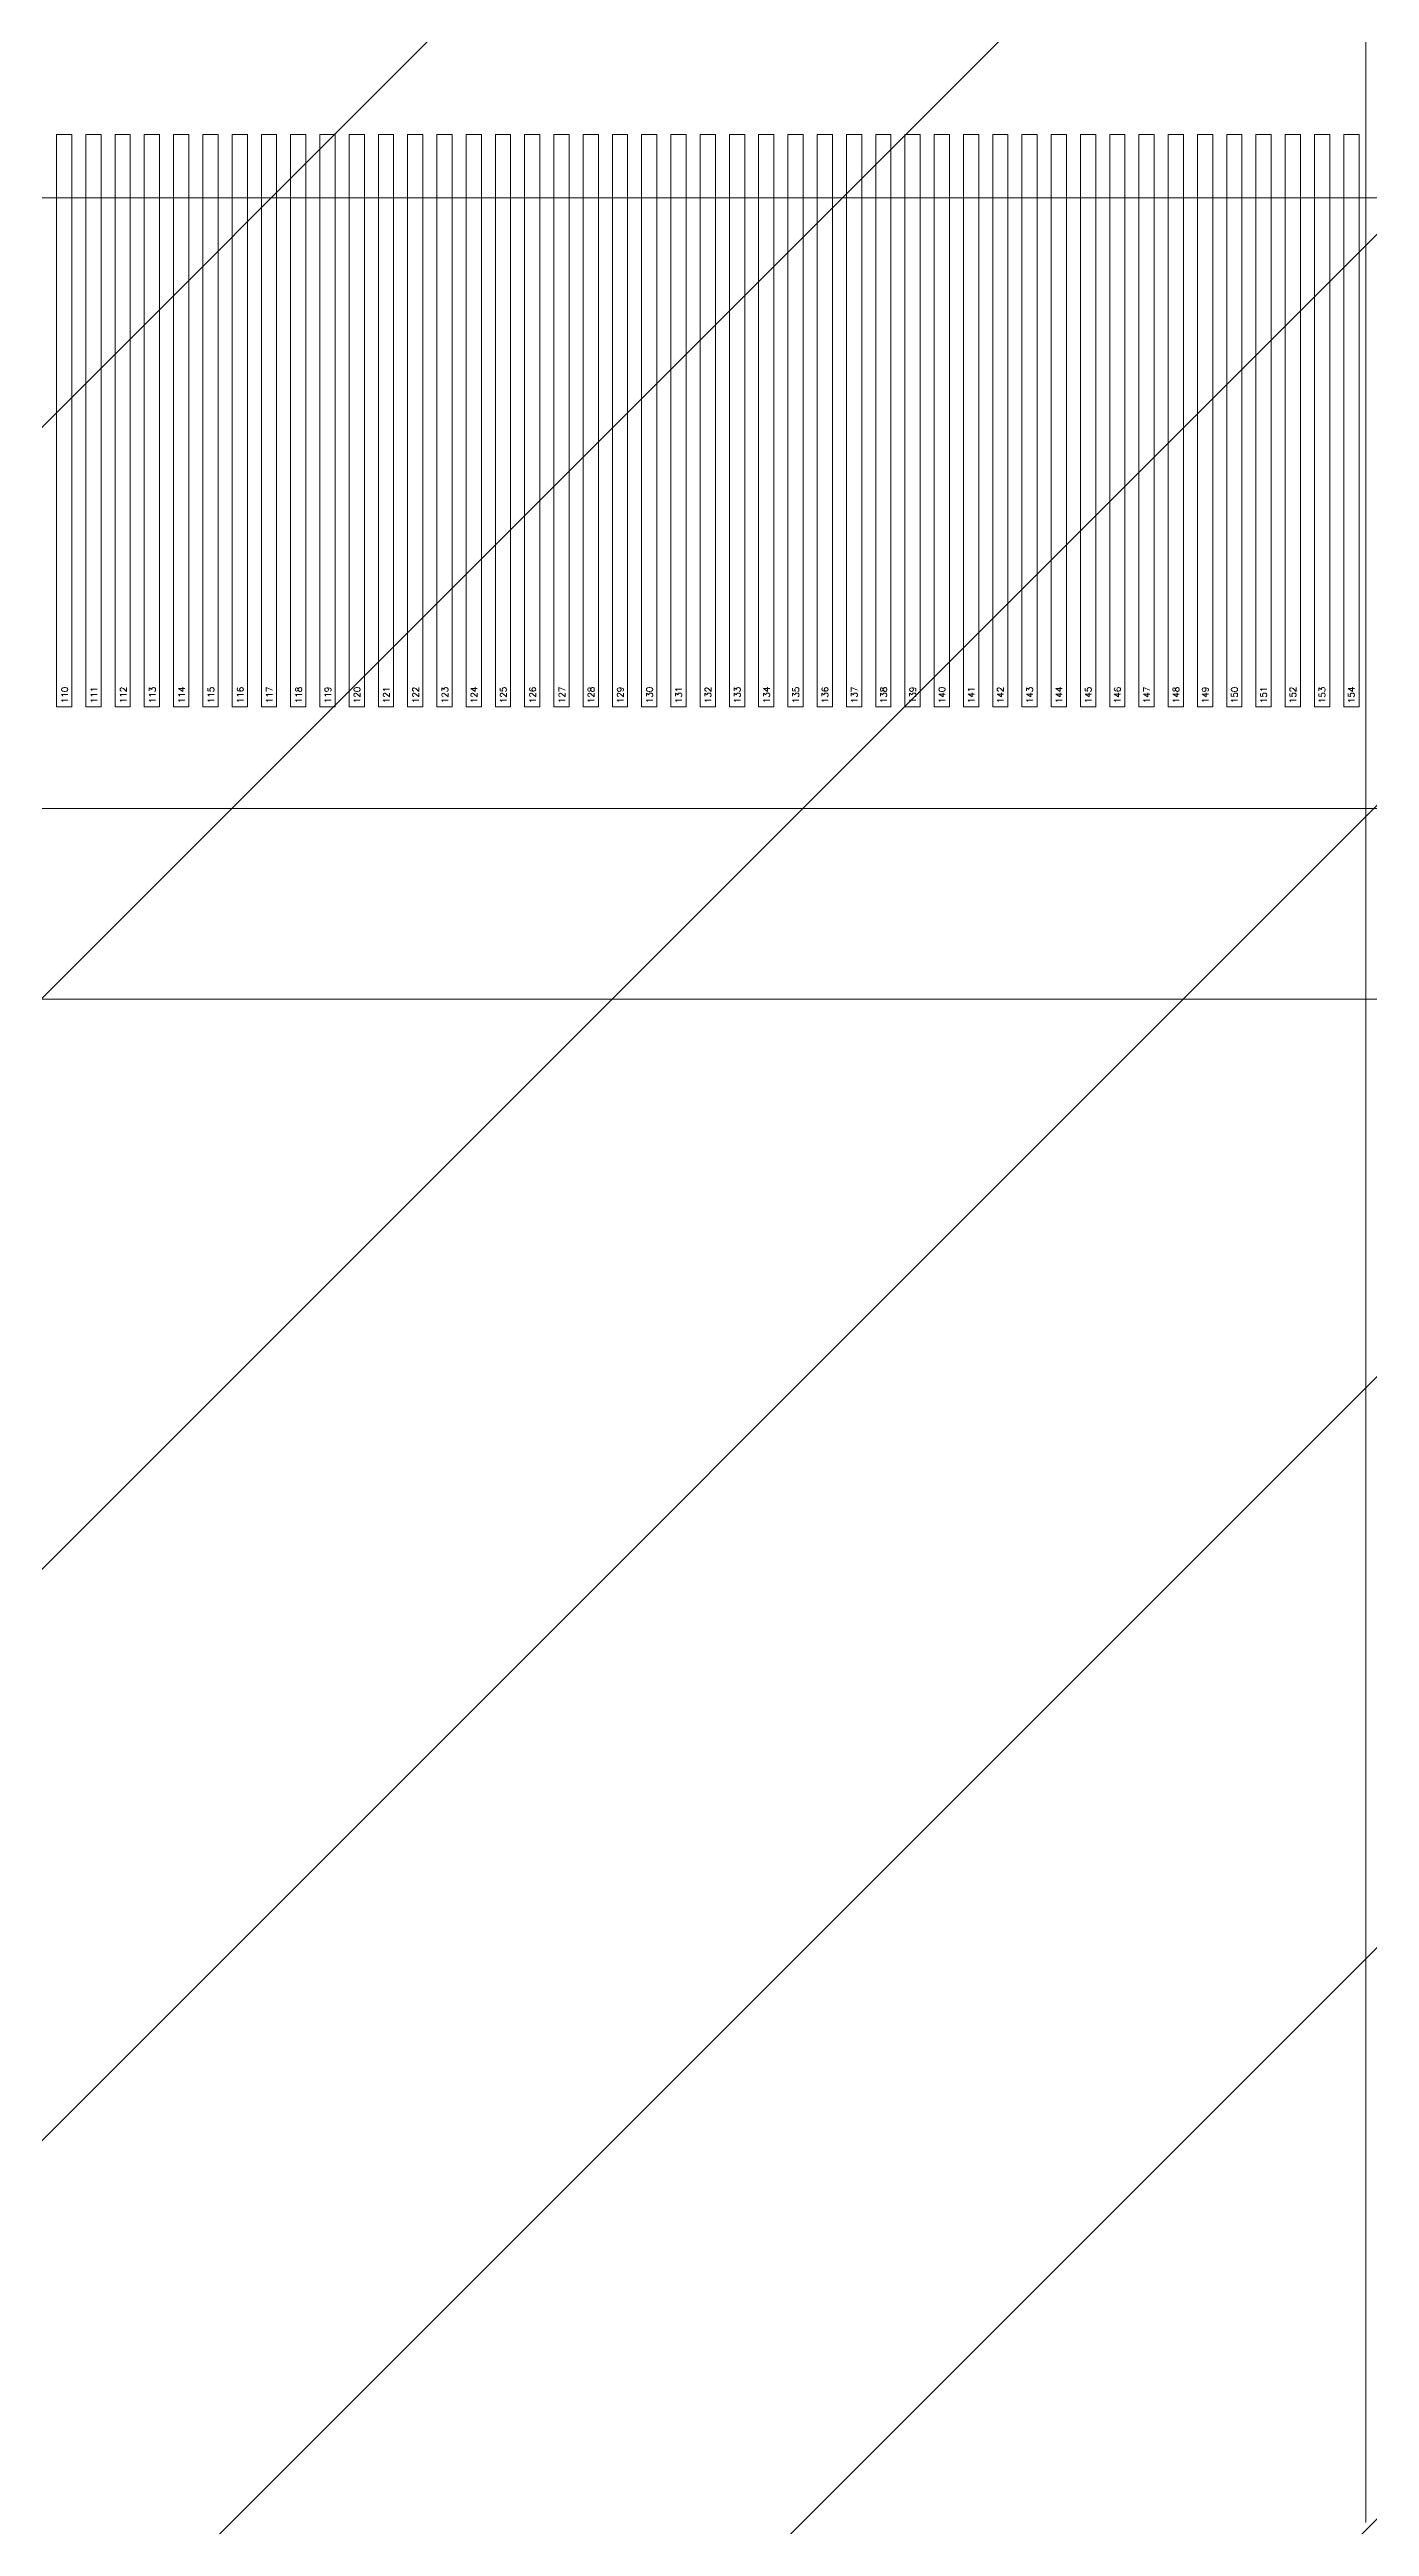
# Model space of a CAD drawing. Header units: millimetres. Extents: x 1845 to 2650, y -178 to 579.
# Drawn here: x 2453.304 to 2454.342, y 282.018 to 283.965 of the extents above; entities that cross this region are included whole.
import ezdxf
from ezdxf.enums import TextEntityAlignment as Align
from ezdxf.lldxf.tags import DXFTag

# ---------------------------------------------------------------- set-up
doc = ezdxf.new("R2010")
doc.units = ezdxf.units.MM
doc.layers.get('0').update_dxf_attribs({"lineweight": 5})
doc.layers.get('Defpoints').update_dxf_attribs({"lineweight": 5})
doc.layers.add('10 Pin_number', color=190, linetype='Continuous')
for name, color, linetype, lineweight in [('CG', 6, 'Continuous', 5), ('COF', 4, 'Continuous', 5), ('DIM', 3, 'Continuous', 5), ('ITO', 2, 'Continuous', 5)]:
    doc.layers.add(name, color=color, linetype=linetype, lineweight=lineweight)
doc.styles.add('RD', font='ROMAND.shx', dxfattribs={"width": 0.8})
doc.styles.get("Standard").update_dxf_attribs({"font": 'txt', "bigfont": 'gbcbig.shx'})
tags = doc.linetypes.add('CENTER', pattern=[0.6, 0.375, -0.075, 0.075, -0.075]).pattern_tags.tags
tags[10:11] = [DXFTag(74, 4), DXFTag(75, 0), DXFTag(340, '0'), DXFTag(46, 1.0), DXFTag(50, 0.0), DXFTag(44, 0.0), DXFTag(45, 0.0)]
tags[8:9] = [DXFTag(74, 4), DXFTag(75, 0), DXFTag(340, '0'), DXFTag(46, 1.0), DXFTag(50, 0.0), DXFTag(44, 0.0), DXFTag(45, 0.0)]
tags[6:7] = [DXFTag(74, 4), DXFTag(75, 0), DXFTag(340, '0'), DXFTag(46, 1.0), DXFTag(50, 0.0), DXFTag(44, 0.0), DXFTag(45, 0.0)]
tags[4:5] = [DXFTag(74, 4), DXFTag(75, 0), DXFTag(340, '0'), DXFTag(46, 1.0), DXFTag(50, 0.0), DXFTag(44, 0.0), DXFTag(45, 0.0)]
doc.dimstyles.new('DIM', dxfattribs={"dimtxt": 0.8, "dimasz": 0.8, "dimexe": 0, "dimexo": 0.5, "dimgap": 0.11, "dimtad": 0, "dimzin": 1, "dimdsep": 46, "dimtxsty": 'RD', "dimcen": 0, "dimclrd": 256, "dimclre": 256, "dimclrt": 256, "dimadec": 0, "dimazin": 0, "dimtm": 1e-09, "dimtfac": 1, "dimtofl": 0, "dimtmove": 0, "dimatfit": 3, "dimfxl": 1, "dimlwe": -1, "dimarcsym": 0})

# ---------------------------------------------------------------- blocks, each defined once
blk = doc.blocks.new('R196GRM-001-PNL-V01-A')
at = {"layer": 'ITO', "color": 1, "linetype": 'CENTER', "lineweight": 5}
blk.add_line((1197.7364, 4.8623), (1197.7364, -40.1446), dxfattribs=at)
at = {"layer": 'ITO', "lineweight": 5}
blk.add_lwpolyline([(1189.8014, 2.4129), (1205.6714, 2.4129, -0.414214), (1214.2714, -6.1871), (1214.2714, -30.1971, -0.414214), (1205.6714, -38.7971), (1189.8014, -38.7971, -0.414214), (1181.2014, -30.1971), (1181.2014, -6.1871, -0.414214)], format="xyb", close=True, dxfattribs=at)
at = {"layer": 'ITO', "color": 255, "linetype": 'Continuous', "ltscale": 0.2}
for points in [[(1196.7069, -38.2671), (1196.7189, -38.2671), (1196.7189, -38.7171), (1196.7069, -38.7171)], [(1196.7299, -38.2671), (1196.7419, -38.2671), (1196.7419, -38.7171), (1196.7299, -38.7171)], [(1196.7529, -38.2671), (1196.7649, -38.2671), (1196.7649, -38.7171), (1196.7529, -38.7171)], [(1196.7759, -38.2671), (1196.7879, -38.2671), (1196.7879, -38.7171), (1196.7759, -38.7171)], [(1196.7989, -38.2671), (1196.8109, -38.2671), (1196.8109, -38.7171), (1196.7989, -38.7171)], [(1196.8219, -38.2671), (1196.8339, -38.2671), (1196.8339, -38.7171), (1196.8219, -38.7171)], [(1196.8449, -38.2671), (1196.8569, -38.2671), (1196.8569, -38.7171), (1196.8449, -38.7171)], [(1196.8679, -38.2671), (1196.8799, -38.2671), (1196.8799, -38.7171), (1196.8679, -38.7171)], [(1196.8909, -38.2671), (1196.9029, -38.2671), (1196.9029, -38.7171), (1196.8909, -38.7171)], [(1196.9139, -38.2671), (1196.9259, -38.2671), (1196.9259, -38.7171), (1196.9139, -38.7171)], [(1196.9369, -38.2671), (1196.9489, -38.2671), (1196.9489, -38.7171), (1196.9369, -38.7171)], [(1196.9599, -38.2671), (1196.9719, -38.2671), (1196.9719, -38.7171), (1196.9599, -38.7171)], [(1196.9829, -38.2671), (1196.9949, -38.2671), (1196.9949, -38.7171), (1196.9829, -38.7171)], [(1197.0059, -38.2671), (1197.0179, -38.2671), (1197.0179, -38.7171), (1197.0059, -38.7171)], [(1197.0289, -38.2671), (1197.0409, -38.2671), (1197.0409, -38.7171), (1197.0289, -38.7171)], [(1197.0519, -38.2671), (1197.0639, -38.2671), (1197.0639, -38.7171), (1197.0519, -38.7171)], [(1197.0749, -38.2671), (1197.0869, -38.2671), (1197.0869, -38.7171), (1197.0749, -38.7171)], [(1197.0979, -38.2671), (1197.1099, -38.2671), (1197.1099, -38.7171), (1197.0979, -38.7171)], [(1197.1209, -38.2671), (1197.1329, -38.2671), (1197.1329, -38.7171), (1197.1209, -38.7171)], [(1197.1439, -38.2671), (1197.1559, -38.2671), (1197.1559, -38.7171), (1197.1439, -38.7171)], [(1197.1669, -38.2671), (1197.1789, -38.2671), (1197.1789, -38.7171), (1197.1669, -38.7171)], [(1197.1899, -38.2671), (1197.2019, -38.2671), (1197.2019, -38.7171), (1197.1899, -38.7171)], [(1197.2129, -38.2671), (1197.2249, -38.2671), (1197.2249, -38.7171), (1197.2129, -38.7171)], [(1197.2359, -38.2671), (1197.2479, -38.2671), (1197.2479, -38.7171), (1197.2359, -38.7171)], [(1197.2589, -38.2671), (1197.2709, -38.2671), (1197.2709, -38.7171), (1197.2589, -38.7171)], [(1197.2819, -38.2671), (1197.2939, -38.2671), (1197.2939, -38.7171), (1197.2819, -38.7171)], [(1197.3049, -38.2671), (1197.3169, -38.2671), (1197.3169, -38.7171), (1197.3049, -38.7171)], [(1197.3279, -38.2671), (1197.3399, -38.2671), (1197.3399, -38.7171), (1197.3279, -38.7171)], [(1197.3509, -38.2671), (1197.3629, -38.2671), (1197.3629, -38.7171), (1197.3509, -38.7171)], [(1197.3739, -38.2671), (1197.3859, -38.2671), (1197.3859, -38.7171), (1197.3739, -38.7171)], [(1197.3969, -38.2671), (1197.4089, -38.2671), (1197.4089, -38.7171), (1197.3969, -38.7171)], [(1197.4199, -38.2671), (1197.4319, -38.2671), (1197.4319, -38.7171), (1197.4199, -38.7171)], [(1197.4429, -38.2671), (1197.4549, -38.2671), (1197.4549, -38.7171), (1197.4429, -38.7171)], [(1197.4659, -38.2671), (1197.4779, -38.2671), (1197.4779, -38.7171), (1197.4659, -38.7171)], [(1197.4889, -38.2671), (1197.5009, -38.2671), (1197.5009, -38.7171), (1197.4889, -38.7171)], [(1197.5119, -38.2671), (1197.5239, -38.2671), (1197.5239, -38.7171), (1197.5119, -38.7171)], [(1197.5349, -38.2671), (1197.5469, -38.2671), (1197.5469, -38.7171), (1197.5349, -38.7171)], [(1197.5579, -38.2671), (1197.5699, -38.2671), (1197.5699, -38.7171), (1197.5579, -38.7171)], [(1197.5809, -38.2671), (1197.5929, -38.2671), (1197.5929, -38.7171), (1197.5809, -38.7171)], [(1197.6039, -38.2671), (1197.6159, -38.2671), (1197.6159, -38.7171), (1197.6039, -38.7171)], [(1197.6269, -38.2671), (1197.6389, -38.2671), (1197.6389, -38.7171), (1197.6269, -38.7171)], [(1197.6499, -38.2671), (1197.6619, -38.2671), (1197.6619, -38.7171), (1197.6499, -38.7171)], [(1197.6729, -38.2671), (1197.6849, -38.2671), (1197.6849, -38.7171), (1197.6729, -38.7171)], [(1197.6959, -38.2671), (1197.7079, -38.2671), (1197.7079, -38.7171), (1197.6959, -38.7171)], [(1197.7189, -38.2671), (1197.7309, -38.2671), (1197.7309, -38.7171), (1197.7189, -38.7171)]]:
    blk.add_lwpolyline(points, close=True, dxfattribs=at)
at = {"layer": '10 Pin_number'}
for s, p in [('110', (1196.7133, -38.7078)), ('111', (1196.7363, -38.7078)), ('112', (1196.7593, -38.7078)), ('113', (1196.7823, -38.7078)), ('114', (1196.8053, -38.7078)), ('115', (1196.8283, -38.7078)), ('116', (1196.8513, -38.7078)), ('117', (1196.8743, -38.7078)), ('118', (1196.8972, -38.7078)), ('119', (1196.9202, -38.7078)), ('120', (1196.9432, -38.7078)), ('121', (1196.9662, -38.7078)), ('122', (1196.9892, -38.7078)), ('123', (1197.0122, -38.7078)), ('124', (1197.0352, -38.7078)), ('125', (1197.0582, -38.7078)), ('126', (1197.0812, -38.7078)), ('127', (1197.1042, -38.7078)), ('128', (1197.1272, -38.7078)), ('129', (1197.1501, -38.7078)), ('130', (1197.1731, -38.7078)), ('131', (1197.1961, -38.7078)), ('132', (1197.2191, -38.7078)), ('133', (1197.2421, -38.7078)), ('134', (1197.2651, -38.7078)), ('135', (1197.2881, -38.7078)), ('136', (1197.3111, -38.7078)), ('137', (1197.3341, -38.7078)), ('138', (1197.3571, -38.7078)), ('139', (1197.3801, -38.7078)), ('140', (1197.403, -38.7078)), ('141', (1197.426, -38.7078)), ('142', (1197.449, -38.7078)), ('143', (1197.472, -38.7078)), ('144', (1197.495, -38.7078)), ('145', (1197.518, -38.7078)), ('146', (1197.541, -38.7078)), ('147', (1197.564, -38.7078)), ('148', (1197.587, -38.7078)), ('149', (1197.61, -38.7078)), ('150', (1197.633, -38.7078)), ('151', (1197.6559, -38.7078)), ('152', (1197.6789, -38.7078)), ('153', (1197.7019, -38.7078)), ('154', (1197.7249, -38.7078))]:
    blk.add_text(s, height=0.005, rotation=90, dxfattribs=at).set_placement(p, align=Align.MIDDLE_CENTER)
blk = doc.blocks.new('R196GRM-001-PNLA-V01-A')
at = {"layer": 'ITO', "linetype": 'CENTER', "lineweight": 5}
blk.add_blockref('R196GRM-001-PNL-V01-A', (488.7815, -123.8999), dxfattribs=at)
blk = doc.blocks.new('*D76')
at = {"layer": 'Defpoints', "color": 0, "lineweight": 5, "transparency": 16777216}
for p in [(2421.8302, 324.5785), (2454.3393, 324.5785), (2448.2215, 283.3685)]:
    blk.add_point(p, dxfattribs=at)
at = {"layer": 'DIM', "transparency": 16777216}
for p, q in [((2453.8393, 324.5785), (2421.8302, 324.5785)), ((2447.7215, 283.3685), (2421.8302, 283.3685))]:
    blk.add_line(p, q, dxfattribs=at)
at = {"layer": 'DIM', "lineweight": -2, "transparency": 16777216}
for p, q in [((2421.8302, 323.7785), (2421.8302, 316.2274)), ((2421.8302, 284.1685), (2421.8302, 296.5331))]:
    blk.add_line(p, q, dxfattribs=at)
at = {"layer": 'DIM', "lineweight": 5, "transparency": 16777216}
for points in [[(2421.6969, 323.7785), (2421.9635, 323.7785), (2421.8302, 324.5785)], [(2421.6969, 284.1685), (2421.9635, 284.1685), (2421.8302, 283.3685)]]:
    blk.add_solid(points, dxfattribs=at)
at = {"layer": 'DIM', "lineweight": 5, "transparency": 16777216, "insert": (2421.8302, 306.3802), "char_height": 1.2, "attachment_point": 5, "rotation": 90, "style": 'RD'}
blk.add_mtext('41.21±0.15(Panel Outline)', dxfattribs=at)
blk = doc.blocks.new('*D89')
at = {"layer": 'Defpoints', "color": 0, "lineweight": 5, "transparency": 16777216}
for p in [(2418.6859, 326.0095), (2454.3393, 326.0095), (2449.6036, 281.9395)]:
    blk.add_point(p, dxfattribs=at)
at = {"layer": 'DIM', "lineweight": 5, "transparency": 16777216}
for p, q in [((2453.8393, 326.0095), (2418.6859, 326.0095)), ((2418.6859, 325.2095), (2418.6859, 309.6845)), ((2418.6859, 282.7395), (2418.6859, 298.2645)), ((2449.1036, 281.9395), (2418.6859, 281.9395))]:
    blk.add_line(p, q, dxfattribs=at)
for points in [[(2418.5526, 325.2095), (2418.8193, 325.2095), (2418.6859, 326.0095)], [(2418.5526, 282.7395), (2418.8193, 282.7395), (2418.6859, 281.9395)]]:
    blk.add_solid(points, dxfattribs=at)
at = {"layer": 'DIM', "lineweight": 5, "transparency": 16777216, "insert": (2418.6859, 303.9745), "char_height": 1.2, "attachment_point": 5, "rotation": 90, "style": 'RD'}
blk.add_mtext('44.07%%P0.03 OD', dxfattribs=at)
blk = doc.blocks.new('R196GRK-001-CVL-V01-A')
at = {"layer": 'CG', "linetype": 'Continuous'}
h = blk.add_hatch(dxfattribs=at)
h.set_pattern_fill('ANSI31', color=256, scale=0.1, style=0)
edge = h.paths.add_edge_path(flags=16)
edge.add_line((2173.2977, 305.6313), (2188.0627, 305.6313))
edge.add_arc((2188.0627, 297.2313), 8.4, 0, 90, ccw=False)
edge.add_line((2196.4627, 297.2313), (2196.4627, 274.3283))
edge.add_arc((2189.1627, 274.3283), 7.3, 270, 360, ccw=False)
edge.add_line((2189.1627, 267.0283), (2172.1977, 267.0283))
edge.add_arc((2172.1977, 274.3283), 7.3, 180, 270, ccw=False)
edge.add_line((2164.8977, 274.3283), (2164.8977, 297.2313))
edge.add_arc((2173.2977, 297.2313), 8.4, 90, 180, ccw=False)
edge = h.paths.add_edge_path()
edge.add_line((2163.0002, 298.0148), (2163.0002, 273.5448))
edge.add_arc((2172.8002, 273.5448), 9.8, 180, 270)
edge.add_line((2172.8002, 263.7448), (2188.5602, 263.7448))
edge.add_arc((2188.5602, 273.5448), 9.8, 270, 360)
edge.add_line((2198.3602, 273.5448), (2198.3602, 298.0148))
edge.add_arc((2188.5602, 298.0148), 9.8, 0, 90)
edge.add_line((2188.5602, 307.8148), (2172.8002, 307.8148))
edge.add_arc((2172.8002, 298.0148), 9.8, 90, 180)

msp = doc.modelspace()

# ---------------------------------------------------------------- linework, layer by layer
at = {"layer": 'COF', "linetype": 'Continuous'}
msp.add_lwpolyline([(2458.1478, 283.8485), (2450.5308, 283.8485, 0.414214), (2450.3308, 283.6485), (2450.3308, 283.4485, 0.414214), (2450.4308, 283.3485), (2450.5029, 283.3485, -0.414214), (2450.6029, 283.2485), (2450.6029, 281.4277, -0.180243), (2450.5298, 281.2314), (2449.0624, 279.5357, 0.180243), (2448.9893, 279.3394), (2448.9893, 275.7488, -0.267949), (2448.8893, 275.5756), (2448.6942, 275.463, 0.267949), (2448.5942, 275.2897), (2448.5942, 273.1331, 0.414214), (2448.8942, 272.8331), (2459.7842, 272.8331, 0.414214)], format="xyb", dxfattribs=at)
at = {"layer": 'COF', "color": 6, "linetype": 'Continuous'}
msp.add_lwpolyline([(2458.0755, 283.2185), (2450.6029, 283.2185)], dxfattribs=at)

# ---------------------------------------------------------------- block references
at = {"lineweight": 5}
msp.add_blockref('R196GRK-001-CVL-V01-A', (273.6591, 18.1946), dxfattribs=at)
at = {"layer": 'ITO', "lineweight": 5}
msp.add_blockref('R196GRM-001-PNLA-V01-A', (767.8214, 446.0655), dxfattribs=at)

# ---------------------------------------------------------------- dimensions: what is measured, and where the dimension line sits
at = {"layer": 'DIM', "lineweight": 5}
dim = msp.add_linear_dim(base=(2418.6859, 326.0095), p1=(2449.6036, 281.9395), p2=(2454.3393, 326.0095), angle=90, text='<>%%P0.03 OD', dimstyle='DIM', override={"dimtxt": 1.2, "dimfxl": 0.8, "dimlwd": 5, "dimlwe": 5, "dimarcsym": 1}, dxfattribs=at)
dim.commit()
dim.dimension.update_dxf_attribs({"geometry": '*D89', "text_midpoint": (2418.6859, 303.9745)})
dim = msp.add_linear_dim(base=(2421.8302, 324.5785), p1=(2448.2215, 283.3685), p2=(2454.3393, 324.5785), angle=90, text='<>(Panel Outline)', dimstyle='DIM', override={"dimtxt": 1.2, "dimtol": 1, "dimtp": 0.15, "dimtm": 0.15}, dxfattribs=at)
dim.commit()
dim.dimension.update_dxf_attribs({"geometry": '*D76', "text_midpoint": (2421.8302, 306.3802), "dimtype": 160})

doc.saveas('drawing.dxf')
